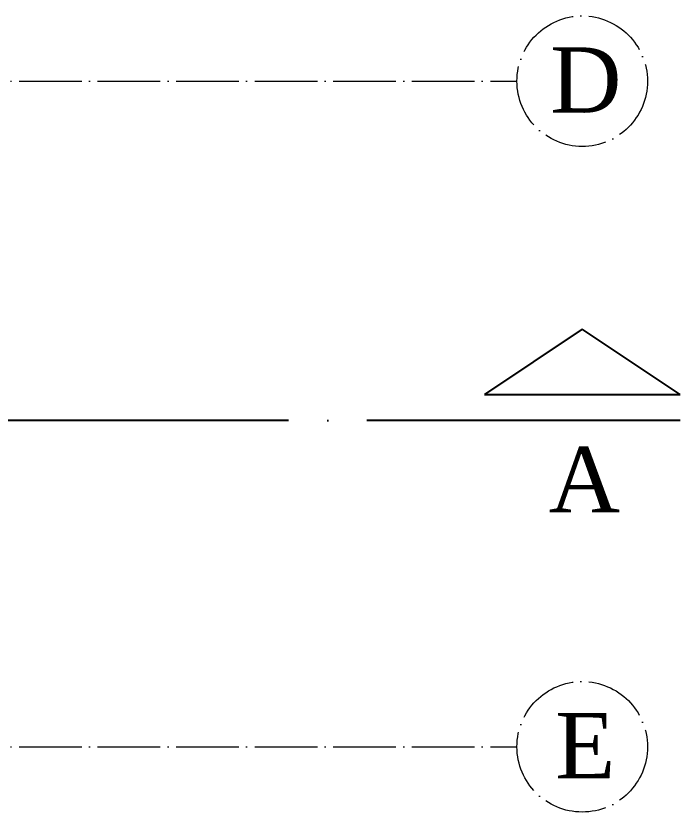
# Model space of a CAD drawing. Header units: metres. Extents: x -5196 to 34307, y 7076 to 19260.
# Drawn here: x 16510.1 to 16764.6, y 9801.3 to 10106.3 of the extents above; entities that cross this region are included whole.
import ezdxf

# ---------------------------------------------------------------- set-up
doc = ezdxf.new("R2010")
doc.units = ezdxf.units.M
doc.linetypes.add('ACAD_ISO04W100', pattern=[30, 24, -3, 0, -3])
doc.layers.add('YLZ-AKS', color=7, linetype='ACAD_ISO04W100', lineweight=5, true_color=0x2e2f36)
doc.layers.add('YLZ-Kesit Çizgisi', color=10, linetype='Continuous')
doc.layers.add('YLZ-YAZI', color=113, linetype='Continuous')
doc.layers.add('YLZ-TEFRİŞ', color=191, linetype='Continuous', lineweight=20)
doc.styles.add('ARIAL', font='times.ttf')

# ---------------------------------------------------------------- blocks, each defined once
blk = doc.blocks.new('Aks')
at = {"layer": 'YLZ-AKS'}
for p, q in [((478845.78, 4512904.56), (480300.78, 4512904.56)), ((478845.78, 4512649.56), (480300.78, 4512649.56))]:
    blk.add_line(p, q, dxfattribs=at)
for centre in [(480325.78, 4512904.56), (480325.78, 4512649.56)]:
    blk.add_circle(centre, 25, dxfattribs=at)
at = {"layer": 'YLZ-Kesit Çizgisi', "linetype": 'ACAD_ISO04W100', "ltscale": 5}
blk.add_line((480363.28, 4512774.56), (478783.28, 4512774.56), dxfattribs=at)
blk.add_lwpolyline([(480363.28, 4512784.56), (480325.78, 4512809.56), (480288.28, 4512784.56), (480363.28, 4512784.56)], dxfattribs=at)
at = {"layer": 'YLZ-Kesit Çizgisi', "linetype": 'ACAD_ISO04W100', "ltscale": 5, "insert": (480312.97, 4512764.44), "char_height": 25, "attachment_point": 1, "style": 'ARIAL'}
blk.add_mtext_dynamic_manual_height_columns('A', width=209.7418, gutter_width=12.5, heights=[103.98], dxfattribs=at)
at = {"layer": 'YLZ-YAZI', "char_height": 25, "attachment_point": 1, "style": 'ARIAL'}
for s, insert in [('\\pi3.44871;D', (480310.1, 4512917.5)), ('\\pi5.28721;E', (480310.1, 4512662.5))]:
    blk.add_mtext_dynamic_manual_height_columns(s, width=31.5189, gutter_width=12.5, heights=[8.55], dxfattribs=dict(at, insert=insert))

msp = doc.modelspace()

# ---------------------------------------------------------------- block references
at = {"layer": 'YLZ-TEFRİŞ'}
msp.add_blockref('Aks', (-463598.68, -4502823.23), dxfattribs=at)

doc.saveas('drawing.dxf')
